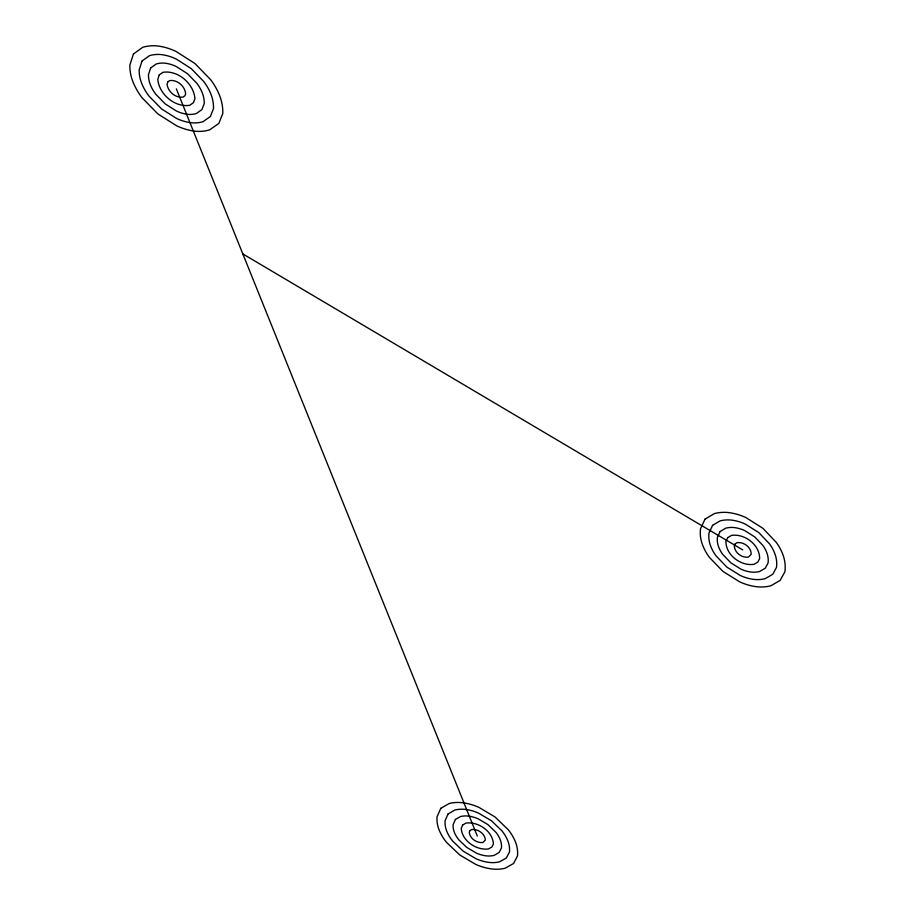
<?xml version="1.0" encoding="UTF-8"?>
<svg xmlns="http://www.w3.org/2000/svg" width="915" height="915" viewBox="0 0 915 915"><rect width="100%" height="100%" fill="white"/><g stroke="black" fill="none" stroke-linecap="round" stroke-linejoin="round"><path stroke-width="1.37" d="M242.841 253.935L742.763 549.904M176.343 88.858L477.31 836.036M133.464 53.951L129.839 65.114A41.141 38.933 74.7 0 0 133.064 82.11A64.61 61.202 76.7 0 0 142.282 98.008L157.895 113.929L176.458 125.698A64.405 61.168 77.2 0 0 193.305 130.948A40.82 38.876 75.6 0 0 209.581 129.896L218.822 123.434L222.791 113.517A43.062 41.049 72.8 0 0 219.634 95.606A63.398 60.344 70.9 0 0 210.587 79.651L194.964 63.535L176.218 51.537A63.593 60.379 70.8 0 0 159.153 46.185A40.889 38.739 72.5 0 0 142.706 47.317L133.464 53.951M142.077 60.962L139.16 69.872A32.871 31.133 74.6 0 0 141.722 83.459A51.583 48.895 76.2 0 0 149.076 96.189L161.578 108.931L176.435 118.367A51.457 48.872 76.5 0 0 189.931 122.576A32.654 31.087 75.2 0 0 202.958 121.729L210.358 116.537L213.515 108.599A34.507 32.86 73.1 0 0 210.976 94.256A50.805 48.346 71.5 0 0 203.725 81.492L191.235 68.614L176.24 59.04A50.931 48.369 71.4 0 0 162.607 54.763A32.711 30.996 72.8 0 0 149.465 55.666L142.077 60.962M150.666 67.95L148.47 74.618A24.614 23.332 74.4 0 0 150.38 84.809A38.613 36.623 75.6 0 0 155.882 94.359L165.249 103.933L176.412 111.012A38.533 36.611 75.9 0 0 186.546 114.181A24.499 23.31 74.9 0 0 196.336 113.54L201.883 109.64L204.239 103.669A25.917 24.671 73.3 0 0 202.318 92.907A38.178 36.314 72.1 0 0 196.862 83.334L187.495 73.692L176.275 66.52A38.247 36.326 72 0 0 166.061 63.318A24.522 23.252 73 0 0 156.213 63.993L150.666 67.95M159.244 74.939L157.769 79.376C159.187 94.222 174.662 107.581 189.68 105.328L193.385 102.72L194.952 98.74C193.763 83.665 178.139 69.998 162.939 72.296L159.244 74.939M167.8 81.904L167.056 84.111C167.765 91.546 175.508 98.237 183.023 97.104L184.876 95.801L185.654 93.799C185.047 86.273 177.247 79.433 169.652 80.589L167.8 81.904M440.767 808.357L437.027 816.855A34.759 31.533 -0.2 0 0 439.12 829.985A54.58 49.524 -1.2 0 0 446.577 842.406L459.753 854.965L475.743 864.401A54.545 49.399 -1.6 0 0 490.497 868.781A34.701 31.327 -1.2 0 0 505.034 868.289L513.555 863.497L517.524 855.937A36.691 33.043 -0.3 0 0 515.511 842.097A54.008 48.621 0.6 0 0 508.18 829.653L495.015 816.958L478.888 807.362A54.042 48.735 1 0 0 463.962 802.913A34.633 31.339 0.7 0 0 449.288 803.45L440.767 808.357M448.098 813.915L445.102 820.698A27.793 25.185 -0.2 0 0 446.749 831.197A43.623 39.551 -1 0 0 452.719 841.137L463.253 851.19L476.052 858.75A43.588 39.471 -1.3 0 0 487.867 862.262A27.747 25.06 -1 0 0 499.51 861.861L506.327 858.018L509.495 851.968A29.372 26.478 -0.3 0 0 507.871 840.885A43.245 38.968 0.4 0 0 501.992 830.923L491.458 820.778L478.568 813.126A43.28 39.048 0.7 0 0 466.65 809.569A27.713 25.071 0.5 0 0 454.915 809.992L448.098 813.915M455.418 819.451L453.165 824.541A20.839 18.872 -0.2 0 0 454.389 832.41A32.677 29.6 -0.8 0 0 458.861 839.856L466.753 847.416L476.372 853.089A32.666 29.555 -1.1 0 0 485.236 855.731A20.805 18.792 -0.8 0 0 493.974 855.433L499.087 852.54L501.466 847.988A22.04 19.878 -0.3 0 0 500.231 839.673A32.471 29.28 0.2 0 0 495.816 832.204L487.912 824.609L478.259 818.868A32.483 29.326 0.5 0 0 469.326 816.214A20.782 18.803 0.3 0 0 460.531 816.523L455.418 819.451M462.727 824.998L461.217 828.372C462.166 841.034 476.28 850.47 488.438 848.983L491.847 847.05L493.414 844.007C492.693 831.175 478.419 821.51 466.135 823.043L462.727 824.998M470.024 830.523L469.269 832.204C469.738 838.54 476.795 843.264 482.88 842.521L485.373 840.027C484.996 833.611 477.87 828.784 471.728 829.55L470.024 830.523M705.008 519.171L700.524 528.767A37.835 34.976 -23.4 0 0 702.057 543.499A59.498 54.877 -24.4 0 0 709.399 557.372L722.873 571.349L739.526 581.768A59.464 54.717 -24.2 0 0 755.127 586.538A37.778 34.713 -23 0 0 770.773 585.829L780.186 580.362L784.864 571.841A39.871 36.669 -21.6 0 0 783.48 556.309A58.606 54.008 -20.6 0 0 776.275 542.389L762.836 528.264L746.034 517.65A58.64 54.168 -20.7 0 0 730.227 512.8A37.618 34.804 -21.9 0 0 714.432 513.555L705.008 519.171M712.579 525.336L708.988 532.999A30.241 27.953 -23.2 0 0 710.2 544.78A47.523 43.829 -24 0 0 716.068 555.885L726.83 567.071L740.166 575.432A47.5 43.726 -23.9 0 0 752.668 579.241A30.206 27.782 -22.9 0 0 765.192 578.68L772.729 574.288L776.469 567.46A31.922 29.372 -21.7 0 0 775.325 555.028A46.951 43.268 -21 0 0 769.561 543.899L758.81 532.61L745.37 524.135A46.974 43.371 -21.1 0 0 732.755 520.258A30.104 27.839 -22 0 0 720.128 520.864L712.579 525.336M720.151 531.501L717.44 537.231A22.669 20.931 -23 0 0 718.332 546.061A35.582 32.826 -23.6 0 0 722.724 554.387L730.799 562.794L740.818 569.073A35.571 32.757 -23.5 0 0 750.197 571.932A22.646 20.839 -22.8 0 0 759.599 571.509L765.249 568.215L768.051 563.08A23.962 22.063 -21.9 0 0 767.182 553.747A35.262 32.505 -21.4 0 0 762.847 545.397L754.784 536.945L744.719 530.597A35.273 32.563 -21.4 0 0 735.26 527.703A22.589 20.873 -22.2 0 0 725.801 528.149L720.151 531.501M727.7 537.643L725.892 541.463C725.915 555.119 740.841 566.305 754.006 564.326L757.769 562.119L759.633 558.688C759.85 544.837 744.787 533.388 731.462 535.412L727.7 537.643M735.237 543.773L734.333 545.683C734.333 552.523 741.802 558.116 748.39 557.121L751.204 554.296C751.307 547.376 743.781 541.657 737.124 542.664L735.237 543.773"/></g></svg>
